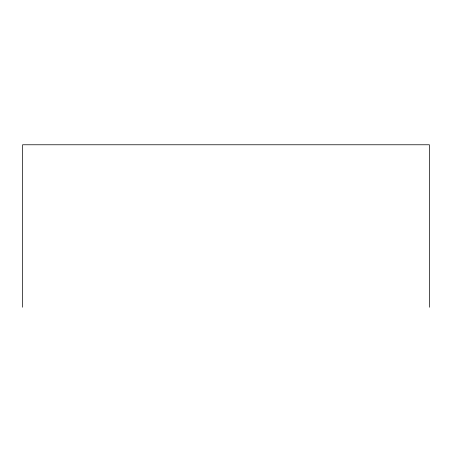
<?xml version="1.0" encoding="UTF-8"?>
<svg xmlns="http://www.w3.org/2000/svg" width="452" height="452" viewBox="0 0 452 452"><rect width="100%" height="100%" fill="white"/><g stroke="black" fill="none" stroke-linecap="round" stroke-linejoin="round"><path stroke-width="0.68" d="M429.4 307.23L429.4 144.77L22.6 144.77L22.6 307.23"/></g></svg>
